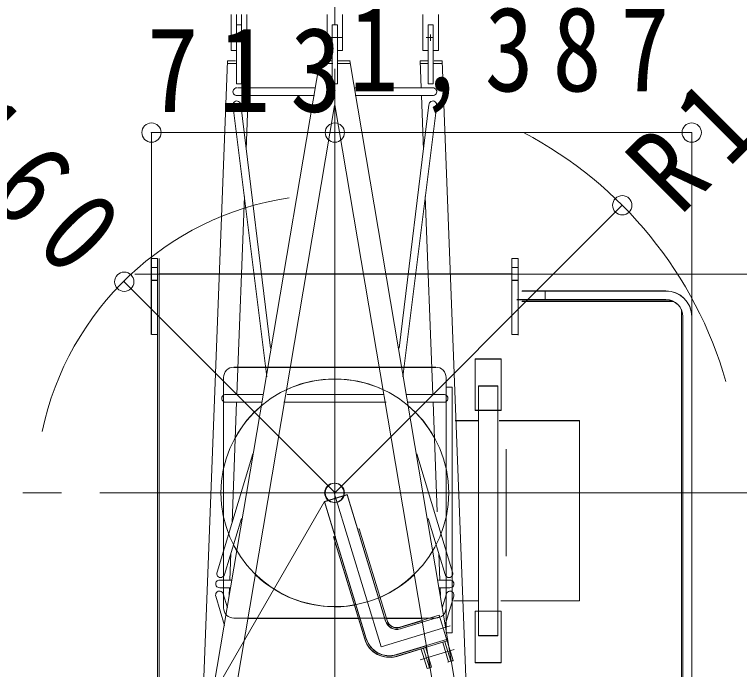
# Model space of a CAD drawing. Units: millimetres at full size, sheet at 1:150; details may follow other scales. Extents: x -30700 to 29919, y -306531 to 293469.
# Drawn here: x -28573 to -25755, y -5083 to -2538 of the extents above; entities that cross this region are included whole.
import ezdxf

# ---------------------------------------------------------------- set-up
doc = ezdxf.new("R2010")
doc.units = ezdxf.units.MM
doc.header["$LTSCALE"] = 150
doc.header["$PDMODE"] = 32
doc.header["$PDSIZE"] = 75
for name, pattern in [('CHAIN1', [8, 5, -1, 1, -1]), ('CHAIN2', [12, 9, -1, 1, -1]), ('DASHED1', [1.8, 1.2, -0.6])]:
    doc.linetypes.add(name, pattern=pattern)
for name, color, linetype, lineweight in [('1-0', 7, 'Continuous', 9), ('1-1', 7, 'Continuous', 9), ('1-2', 4, 'Continuous', 9), ('6-1', 7, 'Continuous', 9)]:
    doc.layers.add(name, color=color, linetype=linetype, lineweight=lineweight)
doc.layers.add('1-3', color=7, linetype='Continuous')
doc.styles.add('ＭＳ ゴシック', font='')
doc.styles.get('ＭＳ ゴシック').set_extended_font_data('MS Gothic')

# ---------------------------------------------------------------- blocks, each defined once
blk = doc.blocks.new('本体平面')
at = {"layer": '6-1', "linetype": 'CHAIN1'}
for p, q in [((-5007.3, -1311.3), (-5007.3, 1254.6)), ((-2354.1, 635.9), (-2354.1, 597)), ((-2354.1, 28), (-2354.1, 110)), ((-2354.1, 27.5), (-2354.1, 109.5)), ((-2354.1, 102.6), (-2354.1, 20.7)), ((-2354.1, 102.1), (-2354.1, 20.2)), ((-2354.1, 53), (-2354.1, 91.9)), ((-4011.5, 65.3), (-8278.7, 65.3)), ((-3547.9, 65.3), (-8230.3, 65.3)), ((25174.2, 65.1), (-2373.7, 65.1)), ((-2354.1, 77.2), (-2354.1, 38.3)), ((-2336.3, -493.1), (-2373.7, -493.1)), ((-2354.1, -505.2), (-2354.1, -466.3)), ((-2354.1, -505.7), (-2354.1, -466.8)), ((-5375.8, -934.4), (-4753.5, -934.4))]:
    blk.add_line(p, q, dxfattribs=at)
at = {"layer": '6-1'}
for p, q in [((-3642.3, 1134.8), (-4084.8, 1134.8)), ((-3642.3, 1134.1), (-4084.5, 1134.1)), ((-3642.3, 1134.1), (-3642.3, 1098.1)), ((-3642.3, 1098.1), (-7662.3, 1098.1)), ((-3642.3, 1089.1), (-7585.8, 1089.1)), ((-3732.3, -969.9), (-3732.3, 1090.8)), ((-6603.2, 848.3), (-2489.3, 691.4)), ((-2489.3, 153.6), (-6599.1, 848.6)), ((-2749.4, 66.7), (-6603.8, 718.5)), ((-5610.1, 758.8), (-5779.5, 708.6)), ((-5560.2, 735.6), (-5560.2, 675.5)), ((-5515.2, 736.3), (-5515.2, 668.8)), ((-5469.8, 752), (-4780.5, 543.8)), ((-5596, 716), (-5677.6, 691.8)), ((-5560.2, 678.9), (-5606.1, 680.7)), ((-5358.1, 671.2), (-5515.2, 677.2)), ((-5482.8, 708.9), (-5155.8, 610.2)), ((-4479, 702.6), (-4479, 493.3)), ((-4434, 699.5), (-4434, 485.3)), ((-2504.3, 691.4), (-2504.3, 641.3)), ((-2489.3, 691.4), (-2489.3, 644.1)), ((-4479, 637.9), (-5180, 664.5)), ((-3280.7, 592.4), (-4434, 636.2)), ((-4330.9, 461.4), (-2745.6, 659.1)), ((-4276.1, 654.1), (-4276.1, 1.1)), ((-2692, 634.6), (-2692, 183.7)), ((-2624.4, 638.8), (-2624.4, 608.8)), ((-2220, 638.8), (-2624.4, 638.8)), ((-2429.2, 668.8), (-2429.2, 639.2)), ((-2220, 668.8), (-2429.2, 668.8)), ((-2279.1, 638.8), (-2279.1, 608.8)), ((-2745.6, 614.1), (-4163.3, 440.4)), ((-2647, 632.8), (-2647, 183.7)), ((-2220, 608.8), (-2624.4, 608.8)), ((-2504.3, 607.2), (-2504.3, 562.3)), ((-2489.3, 607.2), (-2489.3, 562.3)), ((-2429.2, 608.2), (-2429.2, 578.8)), ((-5738.6, 572.2), (-5738.6, 1.1)), ((-2692, 570), (-3007.6, 582)), ((-2489.3, 562.3), (-2647, 568.3)), ((-2220, 578.8), (-2429.2, 578.8)), ((-4479, -234.6), (-4479, 362.3)), ((-4434, -222.6), (-4434, 343.1)), ((-5738.6, -72), (-5738.6, 129.6)), ((-4276.1, -523.4), (-4276.1, 129.6)), ((-2504.3, 153.6), (-2504.3, 78.1)), ((-2504.3, 153.1), (-2504.3, 77.6)), ((-2489.3, 153.6), (-2489.3, 81)), ((-2489.3, 153.1), (-2489.3, 80.5)), ((-5857.6, -117.6), (-5059.1, 125.1)), ((-2504.3, 78.1), (-2504.3, 107.9)), ((-2504.3, 77.6), (-2504.3, 107.4)), ((-2489.3, 80.9), (-2489.3, 107.9)), ((-2489.3, 80.4), (-2489.3, 107.4)), ((-2429.2, 110.1), (-2429.2, 80.5)), ((-2220, 110.1), (-2429.2, 110.1)), ((-2429.2, 80.7), (-2429.2, 110.1)), ((-2220, 110.1), (-2429.2, 110.1)), ((-2745.6, 64.6), (-6603.8, -587.8)), ((-5860.2, -109), (-5262.7, 72.6)), ((-5258.9, 60.1), (-5262.7, 72.6)), ((-2624.4, 80.3), (-2624.4, 50.3)), ((-2624.4, 80.3), (-2279.1, 80.3)), ((-2624.4, 50.3), (-2624.4, 80.3)), ((-2624.4, 80.3), (-2279.1, 80.3)), ((-2624.4, 50.3), (-2279.1, 50.3)), ((-2624.4, 50.3), (-2279.1, 50.3)), ((-2504.3, 52.6), (-2504.3, 22.7)), ((-2504.3, -22.9), (-2504.3, 52.5)), ((-2504.3, -23.4), (-2504.3, 52.1)), ((-2504.3, 52.1), (-2504.3, 22.2)), ((-2489.3, 49.7), (-2489.3, 22.7)), ((-2489.3, -22.9), (-2489.3, 49.7)), ((-2489.3, 49.3), (-2489.3, 22.2)), ((-2489.3, -23.4), (-2489.3, 49.2)), ((-2429.2, 20.1), (-2429.2, 49.7)), ((-2429.2, 49.5), (-2429.2, 20.1)), ((-2279.1, 80.3), (-2279.1, 50.3)), ((-2279.1, 50.3), (-2279.1, 80.3)), ((-2279.1, 80.1), (-2279.1, 50.1)), ((-2279.1, 50.1), (-2279.1, 80.1)), ((-2279.1, 49.8), (-2279.1, 79.8)), ((-2279.1, 79.8), (-2279.1, 49.8)), ((-2220, 20.1), (-2429.2, 20.1)), ((-2220, 20.1), (-2429.2, 20.1)), ((-2489.3, -22.9), (-6599.1, -717.9)), ((-5751.7, -239.1), (-5217.3, -76.6)), ((-5217.3, -76.6), (-5220, -67.8)), ((-2692, -506.7), (-2692, -53)), ((-2647, -506.7), (-2647, -53)), ((-5738.6, -441.5), (-5738.6, -235.1)), ((-5951.5, -293.5), (-5898.3, -468.5)), ((-5960.1, -296.1), (-5907.3, -470.1)), ((-5800.3, -316.5), (-5761.1, -445.3)), ((-5791.7, -313.9), (-5752.2, -443.8)), ((-4330.9, -330.7), (-2745.6, -528.4)), ((-2745.6, -483.4), (-4163.3, -309.7)), ((-4479, -571.9), (-4479, -362.6)), ((-4434, -568.8), (-4434, -354.6)), ((-5469.8, -621.3), (-4780.5, -413.2)), ((-6031.8, -473.1), (-5918.6, -438.7)), ((-6027.8, -486), (-5914.7, -451.6)), ((-5956, -478.3), (-5910.8, -464.5)), ((-3280.7, -461.7), (-4434, -505.5)), ((-2692, -439.3), (-3007.6, -451.3)), ((-2489.3, -431.6), (-2647, -437.6)), ((-2504.3, -476.5), (-2504.3, -431.6)), ((-2504.3, -477), (-2504.3, -432.1)), ((-2489.3, -476.5), (-2489.3, -431.6)), ((-2489.3, -477), (-2489.3, -432.1)), ((-2429.2, -478), (-2429.2, -448.6)), ((-2220, -448.6), (-2429.2, -448.6)), ((-6031.8, -473.1), (-6026.6, -490.2)), ((-5482.8, -578.2), (-5155.8, -479.5)), ((-2624.4, -508.1), (-2624.4, -478.1)), ((-2279.1, -478.1), (-2624.4, -478.1)), ((-2279.1, -508.1), (-2279.1, -478.1)), ((-2279.1, -508.6), (-2279.1, -478.6)), ((-5560.2, -548.2), (-5606, -550)), ((-5560.2, -604.9), (-5560.2, -544.8)), ((-5515.2, -605.6), (-5515.2, -538.1)), ((-5358, -540.5), (-5515.2, -546.5)), ((-4479, -507.2), (-5117.2, -531.4)), ((-2279.1, -508.1), (-2624.4, -508.1)), ((-2504.3, -560.7), (-2504.3, -510.6)), ((-2504.3, -561.2), (-2504.3, -511.1)), ((-2489.3, -560.7), (-2489.3, -513.4)), ((-2489.3, -561.2), (-2489.3, -513.9)), ((-2429.2, -538.6), (-2429.2, -509)), ((-2220, -538.6), (-2429.2, -538.6)), ((-6603.2, -717.6), (-2489.3, -560.7)), ((-5610.1, -628.1), (-5776.5, -578.8)), ((-5596, -585.3), (-5677.6, -561.2)), ((-5988.7, -614.7), (-5986, -623.8)), ((-5986, -623.8), (-5928.5, -606.4)), ((-5637.3, -626.7), (-5637.3, -769.2)), ((-4587.3, -636.2), (-4587.3, -769.2)), ((-4527.3, -903.7), (-4527.3, -753.7)), ((-4384.8, -772.4), (-5839.8, -772.4)), ((-4384.8, -884.9), (-4384.8, -772.4)), ((-5637.3, -902.3), (-5637.3, -1361.9)), ((-4587.3, -892.8), (-4587.3, -1361.9)), ((-4227.3, -903.7), (-4527.3, -903.7)), ((-4084.8, -1003.4), (-4084.8, -967.4)), ((-3642.3, -1003.4), (-4088.1, -1003.4)), ((-3882.3, -1865.2), (-3882.3, -995.4)), ((-3891.3, -1906.4), (-3891.3, -1025.8)), ((-3831.3, -1865.2), (-3831.3, -1025.8)), ((-3831.3, -1160.9), (-3879.7, -1160.9)), ((-5637.3, -1361.9), (-4587.3, -1361.9)), ((-3981.3, -1964.2), (-7594.8, -1964.2)), ((-3940.1, -1955.2), (-7585.8, -1955.2)), ((-3981.3, -2015.2), (-7504.8, -2015.2))]:
    blk.add_line(p, q, dxfattribs=at)
at = {"layer": '6-1', "linetype": 'DASHED1'}
for p, q in [((-3769.8, 1133.6), (-3769.8, 1098.3)), ((-3694.8, 1133.6), (-3694.8, 1098.3)), ((-3769.8, -1002.9), (-3769.8, -967.7)), ((-3694.8, -1002.9), (-3694.8, -967.7))]:
    blk.add_line(p, q, dxfattribs=at)
at = {"layer": '6-1'}
for points in [[(-3642.3, 1134.1), (-4084.8, 1134.1), (-4084.8, 1098.1)], [(-5754.3, -230.4), (-5019, -7), (-5059.1, 125.1)], [(-5997.3, -903.7), (-5697.3, -903.7), (-5697.3, -753.7)], [(-5997.3, -903.7), (-5997.3, -753.7), (-5697.3, -753.7)], [(-4227.3, -903.7), (-4227.3, -753.7), (-4527.3, -753.7)], [(-4384.8, -884.9), (-5839.8, -884.9), (-5839.8, -772.4)], [(-3642.3, -1003.4), (-3642.3, -967.4), (-4084.8, -967.4)]]:
    blk.add_lwpolyline(points, dxfattribs=at)
for centre, radius, start, end in [((-5007.8, 65.3), 663.8, 117.0339, 120.6068), ((-5007.8, 65.3), 663.8, 40.1965, 60.971), ((-5007.8, 65.3), 663.8, 135.6944, 189.8901), ((-5007.8, 65.3), 663.8, 334.8899, 25.1089), ((-5816.6, -252.5), 150, 106.9051, 196.9051), ((-5816.6, -252.5), 141, 106.9051, 196.9051), ((-5007.8, 65.3), 663.8, 203.3876, 224.3065), ((-5734.3, -296.5), 69, 106.9051, 196.9051), ((-5734.3, -296.5), 60, 106.9051, 196.9051), ((-5007.8, 65.3), 663.8, 299.0274, 319.8005), ((-3981.3, -1865.2), 150, 270, 0), ((-3981.3, -1865.2), 99, 270, 0)]:
    blk.add_arc(centre, radius, start, end, dxfattribs=at)
for centre, start_param, end_param in [((-5602.1, 737.6), 1.856127, 5.097552), ((-5537.6, 737.4), 3.009038, 6.382867), ((-5478.5, 731.3), 4.287562, 7.702962), ((-4456.4, 702.1), 3.028446, 6.260969), ((-2745.6, 636.6), 1.508353, 4.915436), ((-2669.6, 636.8), 3.11625, 6.385395), ((-2745.6, -505.9), 1.367749, 4.774832), ((-2669.6, -506.7), 6.180975, 9.450121), ((-5602.1, -606.9), 1.185634, 4.427058), ((-5478.5, -600.6), 4.863409, 8.278809), ((-4456.4, -571.4), 0.022217, 3.254739), ((-5537.6, -606.7), 6.183504, 9.557332)]:
    blk.add_ellipse(centre, major_axis=(-22.5, 0), ratio=0.9988, start_param=start_param, end_param=end_param, dxfattribs=at)
blk.add_point((-5007.3, 65.3), dxfattribs=at)

msp = doc.modelspace()

# ---------------------------------------------------------------- linework, layer by layer
at = {"layer": '1-0', "color": 4}
msp.add_line((-27327.8, -2749.4), (-27327.8, -9031.1), dxfattribs=at)
at = {"layer": '1-0'}
for p, q in [((-28040.9, -3485.8), (-28040.9, -3780.8)), ((-28040.4, -3485.8), (-28016.3, -3485.8)), ((-28040.4, -3485.8), (-28040.4, -3780.5)), ((-28016.3, -3485.8), (-28016.3, -6165.8)), ((-28010.4, -3485.8), (-28010.4, -6114.8)), ((-26615.4, -3485.8), (-26615.4, -3783)), ((-28040, -3520.8), (-28016.5, -3520.8)), ((-26615.7, -3520.8), (-26639.2, -3520.8)), ((-26637.7, -3545.8), (-28011.5, -3545.8)), ((-28040, -3570.8), (-28016.5, -3570.8)), ((-26615.7, -3570.8), (-26639.2, -3570.8)), ((-26040.9, -3611.8), (-26600.4, -3611.8)), ((-26510.4, -3611.8), (-26510.4, -3644.1)), ((-26040.9, -3645.8), (-26620.7, -3645.8)), ((-26013.4, -3651.8), (-26600.4, -3651.8)), ((-25980.9, -3684.3), (-25980.9, -6114.8)), ((-25974.9, -3711.8), (-25974.9, -6120.8)), ((-25940.9, -3711.8), (-25940.9, -6060.8)), ((-26615.4, -3780.8), (-26639.4, -3780.8)), ((-26681.9, -3875.8), (-26681.9, -4075.8)), ((-27720.3, -3908.3), (-27285, -3908.3)), ((-26935.4, -3908.3), (-27370.7, -3908.3)), ((-27760.4, -4843.3), (-27760.4, -3948.3)), ((-26694.4, -3980.8), (-26769.4, -3980.8)), ((-26769.4, -3980.8), (-26769.4, -4950.8)), ((-26681.9, -4075.8), (-26781.9, -4075.8)), ((-26860.2, -4115.8), (-26771.5, -4115.8)), ((-26689.1, -4115.8), (-26376.4, -4115.8)), ((-26376.4, -4815.8), (-26376.4, -4115.8)), ((-26661.4, -4641.4), (-26661.4, -4226.6)), ((-27329.8, -4396.6), (-27147.9, -4995.2)), ((-27205.9, -4962.6), (-27367.7, -4430.3)), ((-27233.2, -4535.8), (-27239.1, -4537.6)), ((-27124.9, -4892), (-27233.2, -4535.8)), ((-27211.6, -4964.4), (-27332.7, -4566)), ((-26866.5, -4815.8), (-26771.5, -4815.8)), ((-26682.8, -4815.8), (-26376.4, -4815.8)), ((-27075, -4918.7), (-26921.9, -4872.2)), ((-26868.4, -5048.2), (-26921.9, -4872.2)), ((-27720.3, -4883.3), (-27285, -4883.3)), ((-26935.4, -4883.3), (-27370.7, -4883.3)), ((-27073.3, -4924.4), (-26920.2, -4877.9)), ((-27147.9, -4995.2), (-26879.2, -4913.5)), ((-27088.6, -5025.2), (-26893.4, -4965.9)), ((-27086.9, -5031), (-26891.7, -4971.7)), ((-26885.6, -5053.4), (-26908.6, -4978.1)), ((-26877, -5050.8), (-26899.9, -4975.5)), ((-26863.7, -5005), (-26996.1, -5045.2)), ((-26968.9, -5078.7), (-26991.8, -5003.3)), ((-26960.3, -5076.1), (-26983.2, -5000.7)), ((-26951.7, -5073.5), (-26974.6, -4998.1)), ((-26888.2, -5054.2), (-26868.4, -5048.2)), ((-26968.9, -5078.7), (-26951.5, -5073.4))]:
    msp.add_line(p, q, dxfattribs=at)
for points in [[(-28040.4, -3485.8), (-28040.4, -3780.8), (-28016.3, -3780.8)], [(-26615.4, -3485.8), (-26639.4, -3485.8), (-26639.4, -3780.8)], [(-26681.9, -3875.8), (-26781.9, -3875.8), (-26781.9, -4075.8)], [(-26871.4, -4940.8), (-26895.4, -4940.8), (-26895.4, -3945.7)], [(-26871.4, -4940.8), (-26871.4, -3985.8), (-26895.4, -3985.8)], [(-26694.4, -3980.8), (-26694.4, -4950.8), (-26769.4, -4950.8)], [(-27130.7, -4893.8), (-27279.6, -4403.6), (-27367.7, -4430.3)], [(-26681.9, -5055.8), (-26681.9, -4855.8), (-26781.9, -4855.8)], [(-26681.9, -5055.8), (-26781.9, -5055.8), (-26781.9, -4855.8)]]:
    msp.add_lwpolyline(points, dxfattribs=at)
msp.add_circle((-27327.9, -4396.1), 442.5, dxfattribs=at)
for centre, radius, start, end in [((-26040.9, -3711.8), 100, 0, 90), ((-26040.9, -3711.8), 66, 0, 90), ((-27720.3, -3948.3), 40, 90, 180), ((-26935.4, -3948.3), 40, 0, 90), ((-27720.3, -4843.3), 40, 180, 270), ((-26935.4, -4843.3), 40, 270, 0), ((-27086.6, -4880.4), 46, 196.9051, 286.9051), ((-27086.6, -4880.4), 40, 196.9051, 286.9051), ((-27115.9, -4935.3), 100, 196.9051, 286.9051), ((-27115.9, -4935.3), 94, 196.9051, 286.9051)]:
    msp.add_arc(centre, radius, start, end, dxfattribs=at)
at = {"layer": '1-1', "color": 4}
for p, q in [((-28040.4, -2996.8), (-27327.8, -2996.8)), ((-28040.4, -3524.6), (-28040.4, -2996.8)), ((-25940.9, -3709.2), (-25940.9, -2996.8)), ((-28104.7, -3546.6), (-27932.6, -3546.6)), ((-26708.9, -3546.6), (-26428.1, -3546.6)), ((-26447.6, -3546.6), (-25180.9, -3546.6))]:
    msp.add_line(p, q, dxfattribs=at)
at = {"layer": '1-1', "color": 4, "linetype": 'CHAIN2'}
msp.add_line((-30040.5, -4396.6), (17961.5, -4396.6), dxfattribs=at)
at = {"layer": '1-1', "color": 4}
for points in [[(-27327.8, -3524.6), (-27327.8, -2996.8), (-25940.9, -2996.8)], [(-26447.6, -4396.6), (-25180.9, -4396.6), (-25180.9, -6137.6)], [(-27367.7, -4430.3), (-29442.7, -8024.3), (-29124.5, -7706.1)]]:
    msp.add_lwpolyline(points, dxfattribs=at)
for centre, radius, start, end in [((-27327.8, -4396.6), 1580, 15.8685, 62.35), ((-27329.8, -4396.6), 1160, 98.7036, 168.1272)]:
    msp.add_arc(centre, radius, start, end, dxfattribs=at)
for p in [(-28040.4, -2996.8), (-27327.8, -2996.8), (-25940.9, -2996.8)]:
    msp.add_point(p, dxfattribs=at)
at = {"layer": '1-2'}
for p, q in [((-27327.8, -4396.6), (-26210.6, -3279.4)), ((-27325.9, -4396.6), (-28146.1, -3576.4))]:
    msp.add_line(p, q, dxfattribs=at)
for p in [(-26210.6, -3279.4), (-28146.1, -3576.4), (-27329.8, -4396.6), (-27327.8, -4396.6)]:
    msp.add_point(p, dxfattribs=at)

# ---------------------------------------------------------------- block references
at = {"layer": '1-3', "xscale": 0.6666667, "yscale": 0.6666667, "rotation": 90}
msp.add_blockref('本体平面', (-27284.3, -1058.4), dxfattribs=at)

# ---------------------------------------------------------------- texts
at = {"layer": '1-1', "char_height": 329.9, "attachment_point": 7, "style": 'ＭＳ ゴシック'}
for s, insert in [('\\T1.38;\\W0.85;1,387', (-27271.8, -2921.8)), ('\\T1.38;\\W0.9;713', (-28059.1, -2921.8))]:
    msp.add_mtext(s, dxfattribs=dict(at, insert=insert))
at = {"layer": '1-2', "color": 7, "char_height": 329.9, "attachment_point": 7, "style": 'ＭＳ ゴシック'}
for s, insert, rotation in [('\\T1.39;\\W0.85;R1,580', (-25926.2, -3384.3), 45), ('\\T1.39;\\W0.85;R1,160', (-29497.5, -2554.4), 315)]:
    msp.add_mtext(s, dxfattribs=dict(at, insert=insert, rotation=rotation))

doc.saveas('drawing.dxf')
